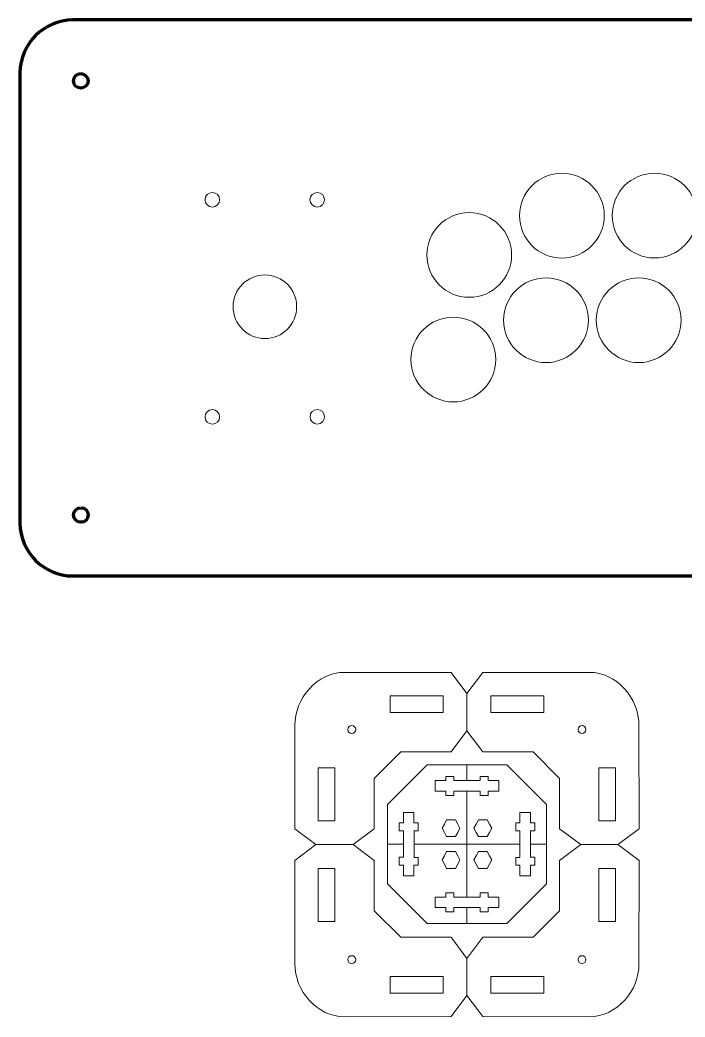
# Model space of a CAD drawing. Header units: millimetres. Extents: x 198 to 2216, y -963 to 151.
# Drawn here: x 199.2 to 450.3, y -962.6 to -586 of the extents above; entities that cross this region are included whole.
import ezdxf

# ---------------------------------------------------------------- set-up
doc = ezdxf.new("R2010")
doc.units = ezdxf.units.MM
doc.header["$MEASUREMENT"] = 0
doc.layers.add('Layer 1', color=7, linetype='Continuous')

msp = doc.modelspace()

# ---------------------------------------------------------------- linework, layer by layer
at = {"layer": 'Layer 1', "color": 250, "lineweight": 18}
for points in [[(338.9339, -847.6399), (358.9339, -847.6399), (358.9339, -841.3399), (338.9339, -841.3399), (338.9339, -847.6399)], [(376.9305, -847.6399), (396.9305, -847.6399), (396.9305, -841.3399), (376.9305, -841.3399), (376.9305, -847.6399)], [(338.9339, -953.6185), (358.9339, -953.6185), (358.9339, -947.3185), (338.9339, -947.3185), (338.9339, -953.6185)], [(376.9305, -953.6185), (396.9305, -953.6185), (396.9305, -947.3185), (376.9305, -947.3185), (376.9305, -953.6185)]]:
    msp.add_lwpolyline(points, close=True, dxfattribs=at)
at = {"layer": 'Layer 1', "color": 250, "lineweight": 70}
for centre in [(222.1415, -609.0682), (222.1809, -773.0027)]:
    msp.add_ellipse(centre, major_axis=(0, 2.75), ratio=1, dxfattribs=at)
at = {"layer": 'Layer 1', "color": 250, "lineweight": 18}
for centre, major_axis, ratio in [((438.7995, -659.9417), (0, 16), 1), ((403.7995, -659.9542), (0, 16), 1), ((271.8275, -653.9673), (0, 2.75), 1), ((311.4025, -653.9673), (0, 2.75), 1), ((368.7995, -674.8042), (0, 16), 1), ((291.6495, -694.3543), (0, 12.0001), 0.99999167), ((397.7995, -699.4417), (0, 16), 1), ((432.7996, -699.4417), (0, 16), 1), ((362.7995, -714.2917), (0, 16), 1), ((271.8275, -735.9674), (0, 2.75), 1), ((311.44, -735.9298), (0, 2.75), 1)]:
    msp.add_ellipse(centre, major_axis=major_axis, ratio=ratio, dxfattribs=at)
at = {"layer": 'Layer 1', "color": 250, "lineweight": 70}
msp.add_open_spline([(219.1739, -586.0437), (219.1739, -586.0437), (539.1739, -586.0437), (539.1739, -586.0437), (550.1739, -586.0437), (559.1739, -595.0437), (559.1739, -606.0436), (559.1739, -606.0436), (559.1739, -776.0438), (559.1739, -776.0438), (559.1739, -787.0437), (550.1739, -796.0437), (539.1739, -796.0437), (539.1739, -796.0437), (219.1739, -796.0437), (219.1739, -796.0437), (208.174, -796.0437), (199.1739, -787.0437), (199.1739, -776.0438), (199.1739, -776.0438), (199.1739, -606.0436), (199.1739, -606.0436), (199.1739, -595.0437), (208.174, -586.0437), (219.1739, -586.0437)], degree=3, knots=[0, 0, 0, 0, 0.125, 0.125, 0.125, 0.25, 0.25, 0.25, 0.375, 0.375, 0.375, 0.5, 0.5, 0.5, 0.625, 0.625, 0.625, 0.75, 0.75, 0.75, 0.875, 0.875, 0.875, 1, 1, 1, 1], dxfattribs=at)
at = {"layer": 'Layer 1', "color": 250, "lineweight": 18}
for points, knots in [([(303.0141, -852.4529), (302.8007, -842.3389), (311.4808, -832.3366), (321.6936, -832.4511), (321.6936, -832.4511), (361.9322, -832.4871), (361.9322, -832.4871), (361.9322, -832.4871), (367.9322, -840.4871), (367.9322, -840.4871), (367.9322, -840.4871), (367.9322, -854.4856), (367.9322, -854.4856), (367.9322, -854.4856), (361.9358, -862.4895), (361.9358, -862.4895), (361.9358, -862.4895), (342.9324, -862.4895), (342.9324, -862.4895), (342.9324, -862.4895), (332.9392, -872.4794), (332.9392, -872.4794), (332.9392, -872.4794), (332.9392, -891.4828), (332.9392, -891.4828), (332.9392, -891.4828), (324.9353, -897.4792), (324.9353, -897.4792), (324.9353, -897.4792), (310.9368, -897.4792), (310.9368, -897.4792), (310.9368, -897.4792), (302.9368, -891.4792), (302.9368, -891.4792), (302.9368, -891.4792), (303.0141, -852.4529), (303.0141, -852.4529)], [0, 0, 0, 0, 0.08333333, 0.08333333, 0.08333333, 0.16666667, 0.16666667, 0.16666667, 0.25, 0.25, 0.25, 0.33333333, 0.33333333, 0.33333333, 0.41666667, 0.41666667, 0.41666667, 0.5, 0.5, 0.5, 0.58333333, 0.58333333, 0.58333333, 0.66666667, 0.66666667, 0.66666667, 0.75, 0.75, 0.75, 0.83333333, 0.83333333, 0.83333333, 0.91666667, 0.91666667, 0.91666667, 1, 1, 1, 1]), ([(303.0141, -852.4529), (302.8007, -842.3389), (311.4808, -832.3366), (321.6936, -832.4511), (321.6936, -832.4511), (361.9322, -832.4871), (361.9322, -832.4871), (361.9322, -832.4871), (367.9322, -840.4871), (367.9322, -840.4871), (367.9322, -840.4871), (367.9322, -854.4856), (367.9322, -854.4856), (367.9322, -854.4856), (361.9358, -862.4895), (361.9358, -862.4895), (361.9358, -862.4895), (342.9324, -862.4895), (342.9324, -862.4895), (342.9324, -862.4895), (332.9392, -872.4794), (332.9392, -872.4794), (332.9392, -872.4794), (332.9392, -891.4828), (332.9392, -891.4828), (332.9392, -891.4828), (324.9353, -897.4792), (324.9353, -897.4792), (324.9353, -897.4792), (310.9368, -897.4792), (310.9368, -897.4792), (310.9368, -897.4792), (302.9368, -891.4792), (302.9368, -891.4792), (302.9368, -891.4792), (303.0141, -852.4529), (303.0141, -852.4529)], [0, 0, 0, 0, 0.08333333, 0.08333333, 0.08333333, 0.16666667, 0.16666667, 0.16666667, 0.25, 0.25, 0.25, 0.33333333, 0.33333333, 0.33333333, 0.41666667, 0.41666667, 0.41666667, 0.5, 0.5, 0.5, 0.58333333, 0.58333333, 0.58333333, 0.66666667, 0.66666667, 0.66666667, 0.75, 0.75, 0.75, 0.83333333, 0.83333333, 0.83333333, 0.91666667, 0.91666667, 0.91666667, 1, 1, 1, 1]), ([(432.8503, -852.4529), (433.0637, -842.3389), (424.3836, -832.3366), (414.1708, -832.4511), (414.1708, -832.4511), (373.9322, -832.4871), (373.9322, -832.4871), (373.9322, -832.4871), (367.9322, -840.4871), (367.9322, -840.4871), (367.9322, -840.4871), (367.9322, -854.4856), (367.9322, -854.4856), (367.9322, -854.4856), (373.9286, -862.4895), (373.9286, -862.4895), (373.9286, -862.4895), (392.932, -862.4895), (392.932, -862.4895), (392.932, -862.4895), (402.9252, -872.4794), (402.9252, -872.4794), (402.9252, -872.4794), (402.9252, -891.4828), (402.9252, -891.4828), (402.9252, -891.4828), (410.9291, -897.4792), (410.9291, -897.4792), (410.9291, -897.4792), (424.9276, -897.4792), (424.9276, -897.4792), (424.9276, -897.4792), (432.9276, -891.4792), (432.9276, -891.4792), (432.9276, -891.4792), (432.8503, -852.4529), (432.8503, -852.4529)], [0, 0, 0, 0, 0.08333333, 0.08333333, 0.08333333, 0.16666667, 0.16666667, 0.16666667, 0.25, 0.25, 0.25, 0.33333333, 0.33333333, 0.33333333, 0.41666667, 0.41666667, 0.41666667, 0.5, 0.5, 0.5, 0.58333333, 0.58333333, 0.58333333, 0.66666667, 0.66666667, 0.66666667, 0.75, 0.75, 0.75, 0.83333333, 0.83333333, 0.83333333, 0.91666667, 0.91666667, 0.91666667, 1, 1, 1, 1]), ([(432.8503, -852.4529), (433.0637, -842.3389), (424.3836, -832.3366), (414.1708, -832.4511), (414.1708, -832.4511), (373.9322, -832.4871), (373.9322, -832.4871), (373.9322, -832.4871), (367.9322, -840.4871), (367.9322, -840.4871), (367.9322, -840.4871), (367.9322, -854.4856), (367.9322, -854.4856), (367.9322, -854.4856), (373.9286, -862.4895), (373.9286, -862.4895), (373.9286, -862.4895), (392.932, -862.4895), (392.932, -862.4895), (392.932, -862.4895), (402.9252, -872.4794), (402.9252, -872.4794), (402.9252, -872.4794), (402.9252, -891.4828), (402.9252, -891.4828), (402.9252, -891.4828), (410.9291, -897.4792), (410.9291, -897.4792), (410.9291, -897.4792), (424.9276, -897.4792), (424.9276, -897.4792), (424.9276, -897.4792), (432.9276, -891.4792), (432.9276, -891.4792), (432.9276, -891.4792), (432.8503, -852.4529), (432.8503, -852.4529)], [0, 0, 0, 0, 0.08333333, 0.08333333, 0.08333333, 0.16666667, 0.16666667, 0.16666667, 0.25, 0.25, 0.25, 0.33333333, 0.33333333, 0.33333333, 0.41666667, 0.41666667, 0.41666667, 0.5, 0.5, 0.5, 0.58333333, 0.58333333, 0.58333333, 0.66666667, 0.66666667, 0.66666667, 0.75, 0.75, 0.75, 0.83333333, 0.83333333, 0.83333333, 0.91666667, 0.91666667, 0.91666667, 1, 1, 1, 1]), ([(322.9743, -854.0234), (322.9743, -854.8508), (323.6451, -855.5216), (324.4725, -855.5216), (325.2999, -855.5216), (325.9707, -854.8508), (325.9707, -854.0234), (325.9707, -853.196), (325.2999, -852.5252), (324.4725, -852.5252), (323.6451, -852.5252), (322.9743, -853.196), (322.9743, -854.0234)], [0, 0, 0, 0, 0.25, 0.25, 0.25, 0.5, 0.5, 0.5, 0.75, 0.75, 0.75, 1, 1, 1, 1]), ([(322.9743, -854.0234), (322.9743, -854.8508), (323.6451, -855.5216), (324.4725, -855.5216), (325.2999, -855.5216), (325.9707, -854.8508), (325.9707, -854.0234), (325.9707, -853.196), (325.2999, -852.5252), (324.4725, -852.5252), (323.6451, -852.5252), (322.9743, -853.196), (322.9743, -854.0234)], [0, 0, 0, 0, 0.25, 0.25, 0.25, 0.5, 0.5, 0.5, 0.75, 0.75, 0.75, 1, 1, 1, 1]), ([(412.8901, -854.0234), (412.8901, -854.8508), (412.2193, -855.5216), (411.3919, -855.5216), (410.5645, -855.5216), (409.8937, -854.8508), (409.8937, -854.0234), (409.8937, -853.196), (410.5645, -852.5252), (411.3919, -852.5252), (412.2193, -852.5252), (412.8901, -853.196), (412.8901, -854.0234)], [0, 0, 0, 0, 0.25, 0.25, 0.25, 0.5, 0.5, 0.5, 0.75, 0.75, 0.75, 1, 1, 1, 1]), ([(412.8901, -854.0234), (412.8901, -854.8508), (412.2193, -855.5216), (411.3919, -855.5216), (410.5645, -855.5216), (409.8937, -854.8508), (409.8937, -854.0234), (409.8937, -853.196), (410.5645, -852.5252), (411.3919, -852.5252), (412.2193, -852.5252), (412.8901, -853.196), (412.8901, -854.0234)], [0, 0, 0, 0, 0.25, 0.25, 0.25, 0.5, 0.5, 0.5, 0.75, 0.75, 0.75, 1, 1, 1, 1]), ([(318.0839, -888.4799), (318.0839, -888.4799), (318.0839, -868.4799), (318.0839, -868.4799), (318.0839, -868.4799), (311.7839, -868.4799), (311.7839, -868.4799), (311.7839, -868.4799), (311.7839, -888.4799), (311.7839, -888.4799), (311.7839, -888.4799), (318.0839, -888.4799), (318.0839, -888.4799)], [0, 0, 0, 0, 0.25, 0.25, 0.25, 0.5, 0.5, 0.5, 0.75, 0.75, 0.75, 1, 1, 1, 1]), ([(352.9543, -867.3153), (352.9543, -867.3153), (337.9641, -882.3143), (337.9641, -882.3143), (337.9641, -882.3143), (337.9673, -897.3143), (337.9673, -897.3143), (337.9673, -897.3143), (343.9687, -897.3143), (343.9687, -897.3143), (343.9687, -897.3143), (343.9687, -892.315), (343.9687, -892.315), (343.9687, -892.315), (342.3747, -892.315), (342.3747, -892.315), (342.3747, -892.315), (342.3681, -889.3053), (342.3681, -889.3053), (342.3681, -889.3053), (343.9656, -889.3053), (343.9656, -889.3053), (343.9656, -889.3053), (343.9656, -885.3065), (343.9656, -885.3065), (343.9656, -885.3065), (347.9544, -885.3065), (347.9544, -885.3065), (347.9544, -885.3065), (347.9544, -889.3084), (347.9544, -889.3084), (347.9544, -889.3084), (349.5552, -889.3084), (349.5552, -889.3084), (349.5552, -889.3084), (349.5584, -892.3014), (349.5584, -892.3014), (349.5584, -892.3014), (347.9613, -892.3014), (347.9613, -892.3014), (347.9613, -892.3014), (347.9613, -897.3055), (347.9613, -897.3055), (347.9613, -897.3055), (367.9575, -897.3055), (367.9575, -897.3055), (367.9575, -897.3055), (367.9575, -877.3096), (367.9575, -877.3096), (367.9575, -877.3096), (362.9576, -877.3096), (362.9576, -877.3096), (362.9576, -877.3096), (362.9576, -878.9072), (362.9576, -878.9072), (362.9576, -878.9072), (359.9644, -878.9072), (359.9644, -878.9072), (359.9644, -878.9072), (359.9644, -877.3098), (359.9644, -877.3098), (359.9644, -877.3098), (355.9658, -877.3098), (355.9658, -877.3098), (355.9658, -877.3098), (355.9658, -873.3079), (355.9658, -873.3079), (355.9658, -873.3079), (359.9545, -873.3079), (359.9545, -873.3079), (359.9545, -873.3079), (359.9545, -871.714), (359.9545, -871.714), (359.9545, -871.714), (362.9544, -871.714), (362.9544, -871.714), (362.9544, -871.714), (362.9544, -873.3147), (362.9544, -873.3147), (362.9544, -873.3147), (367.9519, -873.3147), (367.9519, -873.3147), (367.9519, -873.3147), (367.9519, -867.3202), (367.9519, -867.3202), (367.9519, -867.3202), (352.9543, -867.3153), (352.9543, -867.3153)], [0, 0, 0, 0, 0.03448276, 0.03448276, 0.03448276, 0.06896552, 0.06896552, 0.06896552, 0.10344828, 0.10344828, 0.10344828, 0.13793103, 0.13793103, 0.13793103, 0.17241379, 0.17241379, 0.17241379, 0.20689655, 0.20689655, 0.20689655, 0.24137931, 0.24137931, 0.24137931, 0.27586207, 0.27586207, 0.27586207, 0.31034483, 0.31034483, 0.31034483, 0.34482759, 0.34482759, 0.34482759, 0.37931034, 0.37931034, 0.37931034, 0.4137931, 0.4137931, 0.4137931, 0.44827586, 0.44827586, 0.44827586, 0.48275862, 0.48275862, 0.48275862, 0.51724138, 0.51724138, 0.51724138, 0.55172414, 0.55172414, 0.55172414, 0.5862069, 0.5862069, 0.5862069, 0.62068966, 0.62068966, 0.62068966, 0.65517241, 0.65517241, 0.65517241, 0.68965517, 0.68965517, 0.68965517, 0.72413793, 0.72413793, 0.72413793, 0.75862069, 0.75862069, 0.75862069, 0.79310345, 0.79310345, 0.79310345, 0.82758621, 0.82758621, 0.82758621, 0.86206897, 0.86206897, 0.86206897, 0.89655172, 0.89655172, 0.89655172, 0.93103448, 0.93103448, 0.93103448, 0.96551724, 0.96551724, 0.96551724, 1, 1, 1, 1]), ([(382.9607, -867.3153), (382.9607, -867.3153), (397.9509, -882.3143), (397.9509, -882.3143), (397.9509, -882.3143), (397.9477, -897.3143), (397.9477, -897.3143), (397.9477, -897.3143), (391.9463, -897.3143), (391.9463, -897.3143), (391.9463, -897.3143), (391.9463, -892.315), (391.9463, -892.315), (391.9463, -892.315), (393.5403, -892.315), (393.5403, -892.315), (393.5403, -892.315), (393.5469, -889.3053), (393.5469, -889.3053), (393.5469, -889.3053), (391.9494, -889.3053), (391.9494, -889.3053), (391.9494, -889.3053), (391.9494, -885.3065), (391.9494, -885.3065), (391.9494, -885.3065), (387.9606, -885.3065), (387.9606, -885.3065), (387.9606, -885.3065), (387.9606, -889.3084), (387.9606, -889.3084), (387.9606, -889.3084), (386.3598, -889.3084), (386.3598, -889.3084), (386.3598, -889.3084), (386.3566, -892.3014), (386.3566, -892.3014), (386.3566, -892.3014), (387.9537, -892.3014), (387.9537, -892.3014), (387.9537, -892.3014), (387.9537, -897.3055), (387.9537, -897.3055), (387.9537, -897.3055), (367.9575, -897.3055), (367.9575, -897.3055), (367.9575, -897.3055), (367.9575, -877.3096), (367.9575, -877.3096), (367.9575, -877.3096), (372.9574, -877.3096), (372.9574, -877.3096), (372.9574, -877.3096), (372.9574, -878.9072), (372.9574, -878.9072), (372.9574, -878.9072), (375.9506, -878.9072), (375.9506, -878.9072), (375.9506, -878.9072), (375.9506, -877.3098), (375.9506, -877.3098), (375.9506, -877.3098), (379.9492, -877.3098), (379.9492, -877.3098), (379.9492, -877.3098), (379.9492, -873.3079), (379.9492, -873.3079), (379.9492, -873.3079), (375.9605, -873.3079), (375.9605, -873.3079), (375.9605, -873.3079), (375.9605, -871.714), (375.9605, -871.714), (375.9605, -871.714), (372.9606, -871.714), (372.9606, -871.714), (372.9606, -871.714), (372.9606, -873.3147), (372.9606, -873.3147), (372.9606, -873.3147), (367.9631, -873.3147), (367.9631, -873.3147), (367.9631, -873.3147), (367.9631, -867.3202), (367.9631, -867.3202), (367.9631, -867.3202), (382.9607, -867.3153), (382.9607, -867.3153)], [0, 0, 0, 0, 0.03448276, 0.03448276, 0.03448276, 0.06896552, 0.06896552, 0.06896552, 0.10344828, 0.10344828, 0.10344828, 0.13793103, 0.13793103, 0.13793103, 0.17241379, 0.17241379, 0.17241379, 0.20689655, 0.20689655, 0.20689655, 0.24137931, 0.24137931, 0.24137931, 0.27586207, 0.27586207, 0.27586207, 0.31034483, 0.31034483, 0.31034483, 0.34482759, 0.34482759, 0.34482759, 0.37931034, 0.37931034, 0.37931034, 0.4137931, 0.4137931, 0.4137931, 0.44827586, 0.44827586, 0.44827586, 0.48275862, 0.48275862, 0.48275862, 0.51724138, 0.51724138, 0.51724138, 0.55172414, 0.55172414, 0.55172414, 0.5862069, 0.5862069, 0.5862069, 0.62068966, 0.62068966, 0.62068966, 0.65517241, 0.65517241, 0.65517241, 0.68965517, 0.68965517, 0.68965517, 0.72413793, 0.72413793, 0.72413793, 0.75862069, 0.75862069, 0.75862069, 0.79310345, 0.79310345, 0.79310345, 0.82758621, 0.82758621, 0.82758621, 0.86206897, 0.86206897, 0.86206897, 0.89655172, 0.89655172, 0.89655172, 0.93103448, 0.93103448, 0.93103448, 0.96551724, 0.96551724, 0.96551724, 1, 1, 1, 1]), ([(417.7805, -888.4799), (417.7805, -888.4799), (417.7805, -868.4799), (417.7805, -868.4799), (417.7805, -868.4799), (424.0805, -868.4799), (424.0805, -868.4799), (424.0805, -868.4799), (424.0805, -888.4799), (424.0805, -888.4799), (424.0805, -888.4799), (417.7805, -888.4799), (417.7805, -888.4799)], [0, 0, 0, 0, 0.25, 0.25, 0.25, 0.5, 0.5, 0.5, 0.75, 0.75, 0.75, 1, 1, 1, 1]), ([(360.2855, -894.4855), (360.2855, -894.4855), (359.448, -892.901), (359.448, -892.901), (359.448, -892.901), (358.6105, -891.3165), (358.6105, -891.3165), (358.6105, -891.3165), (359.448, -889.732), (359.448, -889.732), (359.448, -889.732), (360.2855, -888.1475), (360.2855, -888.1475), (360.2855, -888.1475), (361.9605, -888.1475), (361.9605, -888.1475), (361.9605, -888.1475), (363.6355, -888.1475), (363.6355, -888.1475), (363.6355, -888.1475), (364.473, -889.732), (364.473, -889.732), (364.473, -889.732), (365.3105, -891.3165), (365.3105, -891.3165), (365.3105, -891.3165), (364.473, -892.901), (364.473, -892.901), (364.473, -892.901), (363.6355, -894.4855), (363.6355, -894.4855), (363.6355, -894.4855), (361.9605, -894.4855), (361.9605, -894.4855), (361.9605, -894.4855), (360.2855, -894.4855), (360.2855, -894.4855)], [0, 0, 0, 0, 0.08333333, 0.08333333, 0.08333333, 0.16666667, 0.16666667, 0.16666667, 0.25, 0.25, 0.25, 0.33333333, 0.33333333, 0.33333333, 0.41666667, 0.41666667, 0.41666667, 0.5, 0.5, 0.5, 0.58333333, 0.58333333, 0.58333333, 0.66666667, 0.66666667, 0.66666667, 0.75, 0.75, 0.75, 0.83333333, 0.83333333, 0.83333333, 0.91666667, 0.91666667, 0.91666667, 1, 1, 1, 1]), ([(375.6295, -894.4855), (375.6295, -894.4855), (376.467, -892.901), (376.467, -892.901), (376.467, -892.901), (377.3045, -891.3165), (377.3045, -891.3165), (377.3045, -891.3165), (376.467, -889.732), (376.467, -889.732), (376.467, -889.732), (375.6295, -888.1475), (375.6295, -888.1475), (375.6295, -888.1475), (373.9545, -888.1475), (373.9545, -888.1475), (373.9545, -888.1475), (372.2795, -888.1475), (372.2795, -888.1475), (372.2795, -888.1475), (371.442, -889.732), (371.442, -889.732), (371.442, -889.732), (370.6045, -891.3165), (370.6045, -891.3165), (370.6045, -891.3165), (371.442, -892.901), (371.442, -892.901), (371.442, -892.901), (372.2795, -894.4855), (372.2795, -894.4855), (372.2795, -894.4855), (373.9545, -894.4855), (373.9545, -894.4855), (373.9545, -894.4855), (375.6295, -894.4855), (375.6295, -894.4855)], [0, 0, 0, 0, 0.08333333, 0.08333333, 0.08333333, 0.16666667, 0.16666667, 0.16666667, 0.25, 0.25, 0.25, 0.33333333, 0.33333333, 0.33333333, 0.41666667, 0.41666667, 0.41666667, 0.5, 0.5, 0.5, 0.58333333, 0.58333333, 0.58333333, 0.66666667, 0.66666667, 0.66666667, 0.75, 0.75, 0.75, 0.83333333, 0.83333333, 0.83333333, 0.91666667, 0.91666667, 0.91666667, 1, 1, 1, 1]), ([(303.0141, -942.5055), (302.8007, -952.6195), (311.4808, -962.6218), (321.6936, -962.5073), (321.6936, -962.5073), (361.9322, -962.4713), (361.9322, -962.4713), (361.9322, -962.4713), (367.9322, -954.4713), (367.9322, -954.4713), (367.9322, -954.4713), (367.9322, -940.4728), (367.9322, -940.4728), (367.9322, -940.4728), (361.9358, -932.4689), (361.9358, -932.4689), (361.9358, -932.4689), (342.9324, -932.4689), (342.9324, -932.4689), (342.9324, -932.4689), (332.9392, -922.479), (332.9392, -922.479), (332.9392, -922.479), (332.9392, -903.4756), (332.9392, -903.4756), (332.9392, -903.4756), (324.9353, -897.4792), (324.9353, -897.4792), (324.9353, -897.4792), (310.9368, -897.4792), (310.9368, -897.4792), (310.9368, -897.4792), (302.9368, -903.4792), (302.9368, -903.4792), (302.9368, -903.4792), (303.0141, -942.5055), (303.0141, -942.5055)], [0, 0, 0, 0, 0.08333333, 0.08333333, 0.08333333, 0.16666667, 0.16666667, 0.16666667, 0.25, 0.25, 0.25, 0.33333333, 0.33333333, 0.33333333, 0.41666667, 0.41666667, 0.41666667, 0.5, 0.5, 0.5, 0.58333333, 0.58333333, 0.58333333, 0.66666667, 0.66666667, 0.66666667, 0.75, 0.75, 0.75, 0.83333333, 0.83333333, 0.83333333, 0.91666667, 0.91666667, 0.91666667, 1, 1, 1, 1]), ([(303.0141, -942.5055), (302.8007, -952.6195), (311.4808, -962.6218), (321.6936, -962.5073), (321.6936, -962.5073), (361.9322, -962.4713), (361.9322, -962.4713), (361.9322, -962.4713), (367.9322, -954.4713), (367.9322, -954.4713), (367.9322, -954.4713), (367.9322, -940.4728), (367.9322, -940.4728), (367.9322, -940.4728), (361.9358, -932.4689), (361.9358, -932.4689), (361.9358, -932.4689), (342.9324, -932.4689), (342.9324, -932.4689), (342.9324, -932.4689), (332.9392, -922.479), (332.9392, -922.479), (332.9392, -922.479), (332.9392, -903.4756), (332.9392, -903.4756), (332.9392, -903.4756), (324.9353, -897.4792), (324.9353, -897.4792), (324.9353, -897.4792), (310.9368, -897.4792), (310.9368, -897.4792), (310.9368, -897.4792), (302.9368, -903.4792), (302.9368, -903.4792), (302.9368, -903.4792), (303.0141, -942.5055), (303.0141, -942.5055)], [0, 0, 0, 0, 0.08333333, 0.08333333, 0.08333333, 0.16666667, 0.16666667, 0.16666667, 0.25, 0.25, 0.25, 0.33333333, 0.33333333, 0.33333333, 0.41666667, 0.41666667, 0.41666667, 0.5, 0.5, 0.5, 0.58333333, 0.58333333, 0.58333333, 0.66666667, 0.66666667, 0.66666667, 0.75, 0.75, 0.75, 0.83333333, 0.83333333, 0.83333333, 0.91666667, 0.91666667, 0.91666667, 1, 1, 1, 1]), ([(352.9543, -927.2957), (352.9543, -927.2957), (337.9641, -912.2967), (337.9641, -912.2967), (337.9641, -912.2967), (337.9673, -897.2967), (337.9673, -897.2967), (337.9673, -897.2967), (343.9687, -897.2967), (343.9687, -897.2967), (343.9687, -897.2967), (343.9687, -902.296), (343.9687, -902.296), (343.9687, -902.296), (342.3747, -902.296), (342.3747, -902.296), (342.3747, -902.296), (342.3681, -905.3057), (342.3681, -905.3057), (342.3681, -905.3057), (343.9656, -905.3057), (343.9656, -905.3057), (343.9656, -905.3057), (343.9656, -909.3045), (343.9656, -909.3045), (343.9656, -909.3045), (347.9544, -909.3045), (347.9544, -909.3045), (347.9544, -909.3045), (347.9544, -905.3026), (347.9544, -905.3026), (347.9544, -905.3026), (349.5552, -905.3026), (349.5552, -905.3026), (349.5552, -905.3026), (349.5584, -902.3096), (349.5584, -902.3096), (349.5584, -902.3096), (347.9613, -902.3096), (347.9613, -902.3096), (347.9613, -902.3096), (347.9613, -897.3055), (347.9613, -897.3055), (347.9613, -897.3055), (367.9575, -897.3055), (367.9575, -897.3055), (367.9575, -897.3055), (367.9575, -917.3014), (367.9575, -917.3014), (367.9575, -917.3014), (362.9576, -917.3014), (362.9576, -917.3014), (362.9576, -917.3014), (362.9576, -915.7038), (362.9576, -915.7038), (362.9576, -915.7038), (359.9644, -915.7038), (359.9644, -915.7038), (359.9644, -915.7038), (359.9644, -917.3012), (359.9644, -917.3012), (359.9644, -917.3012), (355.9658, -917.3012), (355.9658, -917.3012), (355.9658, -917.3012), (355.9658, -921.3031), (355.9658, -921.3031), (355.9658, -921.3031), (359.9545, -921.3031), (359.9545, -921.3031), (359.9545, -921.3031), (359.9545, -922.897), (359.9545, -922.897), (359.9545, -922.897), (362.9544, -922.897), (362.9544, -922.897), (362.9544, -922.897), (362.9544, -921.2963), (362.9544, -921.2963), (362.9544, -921.2963), (367.9519, -921.2963), (367.9519, -921.2963), (367.9519, -921.2963), (367.9519, -927.2908), (367.9519, -927.2908), (367.9519, -927.2908), (352.9543, -927.2957), (352.9543, -927.2957)], [0, 0, 0, 0, 0.03448276, 0.03448276, 0.03448276, 0.06896552, 0.06896552, 0.06896552, 0.10344828, 0.10344828, 0.10344828, 0.13793103, 0.13793103, 0.13793103, 0.17241379, 0.17241379, 0.17241379, 0.20689655, 0.20689655, 0.20689655, 0.24137931, 0.24137931, 0.24137931, 0.27586207, 0.27586207, 0.27586207, 0.31034483, 0.31034483, 0.31034483, 0.34482759, 0.34482759, 0.34482759, 0.37931034, 0.37931034, 0.37931034, 0.4137931, 0.4137931, 0.4137931, 0.44827586, 0.44827586, 0.44827586, 0.48275862, 0.48275862, 0.48275862, 0.51724138, 0.51724138, 0.51724138, 0.55172414, 0.55172414, 0.55172414, 0.5862069, 0.5862069, 0.5862069, 0.62068966, 0.62068966, 0.62068966, 0.65517241, 0.65517241, 0.65517241, 0.68965517, 0.68965517, 0.68965517, 0.72413793, 0.72413793, 0.72413793, 0.75862069, 0.75862069, 0.75862069, 0.79310345, 0.79310345, 0.79310345, 0.82758621, 0.82758621, 0.82758621, 0.86206897, 0.86206897, 0.86206897, 0.89655172, 0.89655172, 0.89655172, 0.93103448, 0.93103448, 0.93103448, 0.96551724, 0.96551724, 0.96551724, 1, 1, 1, 1]), ([(432.8503, -942.5055), (433.0637, -952.6195), (424.3836, -962.6218), (414.1708, -962.5073), (414.1708, -962.5073), (373.9322, -962.4713), (373.9322, -962.4713), (373.9322, -962.4713), (367.9322, -954.4713), (367.9322, -954.4713), (367.9322, -954.4713), (367.9322, -940.4728), (367.9322, -940.4728), (367.9322, -940.4728), (373.9286, -932.4689), (373.9286, -932.4689), (373.9286, -932.4689), (392.932, -932.4689), (392.932, -932.4689), (392.932, -932.4689), (402.9252, -922.479), (402.9252, -922.479), (402.9252, -922.479), (402.9252, -903.4756), (402.9252, -903.4756), (402.9252, -903.4756), (410.9291, -897.4792), (410.9291, -897.4792), (410.9291, -897.4792), (424.9276, -897.4792), (424.9276, -897.4792), (424.9276, -897.4792), (432.9276, -903.4792), (432.9276, -903.4792), (432.9276, -903.4792), (432.8503, -942.5055), (432.8503, -942.5055)], [0, 0, 0, 0, 0.08333333, 0.08333333, 0.08333333, 0.16666667, 0.16666667, 0.16666667, 0.25, 0.25, 0.25, 0.33333333, 0.33333333, 0.33333333, 0.41666667, 0.41666667, 0.41666667, 0.5, 0.5, 0.5, 0.58333333, 0.58333333, 0.58333333, 0.66666667, 0.66666667, 0.66666667, 0.75, 0.75, 0.75, 0.83333333, 0.83333333, 0.83333333, 0.91666667, 0.91666667, 0.91666667, 1, 1, 1, 1]), ([(432.8503, -942.5055), (433.0637, -952.6195), (424.3836, -962.6218), (414.1708, -962.5073), (414.1708, -962.5073), (373.9322, -962.4713), (373.9322, -962.4713), (373.9322, -962.4713), (367.9322, -954.4713), (367.9322, -954.4713), (367.9322, -954.4713), (367.9322, -940.4728), (367.9322, -940.4728), (367.9322, -940.4728), (373.9286, -932.4689), (373.9286, -932.4689), (373.9286, -932.4689), (392.932, -932.4689), (392.932, -932.4689), (392.932, -932.4689), (402.9252, -922.479), (402.9252, -922.479), (402.9252, -922.479), (402.9252, -903.4756), (402.9252, -903.4756), (402.9252, -903.4756), (410.9291, -897.4792), (410.9291, -897.4792), (410.9291, -897.4792), (424.9276, -897.4792), (424.9276, -897.4792), (424.9276, -897.4792), (432.9276, -903.4792), (432.9276, -903.4792), (432.9276, -903.4792), (432.8503, -942.5055), (432.8503, -942.5055)], [0, 0, 0, 0, 0.08333333, 0.08333333, 0.08333333, 0.16666667, 0.16666667, 0.16666667, 0.25, 0.25, 0.25, 0.33333333, 0.33333333, 0.33333333, 0.41666667, 0.41666667, 0.41666667, 0.5, 0.5, 0.5, 0.58333333, 0.58333333, 0.58333333, 0.66666667, 0.66666667, 0.66666667, 0.75, 0.75, 0.75, 0.83333333, 0.83333333, 0.83333333, 0.91666667, 0.91666667, 0.91666667, 1, 1, 1, 1]), ([(382.9607, -927.2957), (382.9607, -927.2957), (397.9509, -912.2967), (397.9509, -912.2967), (397.9509, -912.2967), (397.9477, -897.2967), (397.9477, -897.2967), (397.9477, -897.2967), (391.9463, -897.2967), (391.9463, -897.2967), (391.9463, -897.2967), (391.9463, -902.296), (391.9463, -902.296), (391.9463, -902.296), (393.5403, -902.296), (393.5403, -902.296), (393.5403, -902.296), (393.5469, -905.3057), (393.5469, -905.3057), (393.5469, -905.3057), (391.9494, -905.3057), (391.9494, -905.3057), (391.9494, -905.3057), (391.9494, -909.3045), (391.9494, -909.3045), (391.9494, -909.3045), (387.9606, -909.3045), (387.9606, -909.3045), (387.9606, -909.3045), (387.9606, -905.3026), (387.9606, -905.3026), (387.9606, -905.3026), (386.3598, -905.3026), (386.3598, -905.3026), (386.3598, -905.3026), (386.3566, -902.3096), (386.3566, -902.3096), (386.3566, -902.3096), (387.9537, -902.3096), (387.9537, -902.3096), (387.9537, -902.3096), (387.9537, -897.3055), (387.9537, -897.3055), (387.9537, -897.3055), (367.9575, -897.3055), (367.9575, -897.3055), (367.9575, -897.3055), (367.9575, -917.3014), (367.9575, -917.3014), (367.9575, -917.3014), (372.9574, -917.3014), (372.9574, -917.3014), (372.9574, -917.3014), (372.9574, -915.7038), (372.9574, -915.7038), (372.9574, -915.7038), (375.9506, -915.7038), (375.9506, -915.7038), (375.9506, -915.7038), (375.9506, -917.3012), (375.9506, -917.3012), (375.9506, -917.3012), (379.9492, -917.3012), (379.9492, -917.3012), (379.9492, -917.3012), (379.9492, -921.3031), (379.9492, -921.3031), (379.9492, -921.3031), (375.9605, -921.3031), (375.9605, -921.3031), (375.9605, -921.3031), (375.9605, -922.897), (375.9605, -922.897), (375.9605, -922.897), (372.9606, -922.897), (372.9606, -922.897), (372.9606, -922.897), (372.9606, -921.2963), (372.9606, -921.2963), (372.9606, -921.2963), (367.9631, -921.2963), (367.9631, -921.2963), (367.9631, -921.2963), (367.9631, -927.2908), (367.9631, -927.2908), (367.9631, -927.2908), (382.9607, -927.2957), (382.9607, -927.2957)], [0, 0, 0, 0, 0.03448276, 0.03448276, 0.03448276, 0.06896552, 0.06896552, 0.06896552, 0.10344828, 0.10344828, 0.10344828, 0.13793103, 0.13793103, 0.13793103, 0.17241379, 0.17241379, 0.17241379, 0.20689655, 0.20689655, 0.20689655, 0.24137931, 0.24137931, 0.24137931, 0.27586207, 0.27586207, 0.27586207, 0.31034483, 0.31034483, 0.31034483, 0.34482759, 0.34482759, 0.34482759, 0.37931034, 0.37931034, 0.37931034, 0.4137931, 0.4137931, 0.4137931, 0.44827586, 0.44827586, 0.44827586, 0.48275862, 0.48275862, 0.48275862, 0.51724138, 0.51724138, 0.51724138, 0.55172414, 0.55172414, 0.55172414, 0.5862069, 0.5862069, 0.5862069, 0.62068966, 0.62068966, 0.62068966, 0.65517241, 0.65517241, 0.65517241, 0.68965517, 0.68965517, 0.68965517, 0.72413793, 0.72413793, 0.72413793, 0.75862069, 0.75862069, 0.75862069, 0.79310345, 0.79310345, 0.79310345, 0.82758621, 0.82758621, 0.82758621, 0.86206897, 0.86206897, 0.86206897, 0.89655172, 0.89655172, 0.89655172, 0.93103448, 0.93103448, 0.93103448, 0.96551724, 0.96551724, 0.96551724, 1, 1, 1, 1]), ([(360.2855, -900.1255), (360.2855, -900.1255), (359.448, -901.71), (359.448, -901.71), (359.448, -901.71), (358.6105, -903.2945), (358.6105, -903.2945), (358.6105, -903.2945), (359.448, -904.879), (359.448, -904.879), (359.448, -904.879), (360.2855, -906.4635), (360.2855, -906.4635), (360.2855, -906.4635), (361.9605, -906.4635), (361.9605, -906.4635), (361.9605, -906.4635), (363.6355, -906.4635), (363.6355, -906.4635), (363.6355, -906.4635), (364.473, -904.879), (364.473, -904.879), (364.473, -904.879), (365.3105, -903.2945), (365.3105, -903.2945), (365.3105, -903.2945), (364.473, -901.71), (364.473, -901.71), (364.473, -901.71), (363.6355, -900.1255), (363.6355, -900.1255), (363.6355, -900.1255), (361.9605, -900.1255), (361.9605, -900.1255), (361.9605, -900.1255), (360.2855, -900.1255), (360.2855, -900.1255)], [0, 0, 0, 0, 0.08333333, 0.08333333, 0.08333333, 0.16666667, 0.16666667, 0.16666667, 0.25, 0.25, 0.25, 0.33333333, 0.33333333, 0.33333333, 0.41666667, 0.41666667, 0.41666667, 0.5, 0.5, 0.5, 0.58333333, 0.58333333, 0.58333333, 0.66666667, 0.66666667, 0.66666667, 0.75, 0.75, 0.75, 0.83333333, 0.83333333, 0.83333333, 0.91666667, 0.91666667, 0.91666667, 1, 1, 1, 1]), ([(375.6295, -900.1255), (375.6295, -900.1255), (376.467, -901.71), (376.467, -901.71), (376.467, -901.71), (377.3045, -903.2945), (377.3045, -903.2945), (377.3045, -903.2945), (376.467, -904.879), (376.467, -904.879), (376.467, -904.879), (375.6295, -906.4635), (375.6295, -906.4635), (375.6295, -906.4635), (373.9545, -906.4635), (373.9545, -906.4635), (373.9545, -906.4635), (372.2795, -906.4635), (372.2795, -906.4635), (372.2795, -906.4635), (371.442, -904.879), (371.442, -904.879), (371.442, -904.879), (370.6045, -903.2945), (370.6045, -903.2945), (370.6045, -903.2945), (371.442, -901.71), (371.442, -901.71), (371.442, -901.71), (372.2795, -900.1255), (372.2795, -900.1255), (372.2795, -900.1255), (373.9545, -900.1255), (373.9545, -900.1255), (373.9545, -900.1255), (375.6295, -900.1255), (375.6295, -900.1255)], [0, 0, 0, 0, 0.08333333, 0.08333333, 0.08333333, 0.16666667, 0.16666667, 0.16666667, 0.25, 0.25, 0.25, 0.33333333, 0.33333333, 0.33333333, 0.41666667, 0.41666667, 0.41666667, 0.5, 0.5, 0.5, 0.58333333, 0.58333333, 0.58333333, 0.66666667, 0.66666667, 0.66666667, 0.75, 0.75, 0.75, 0.83333333, 0.83333333, 0.83333333, 0.91666667, 0.91666667, 0.91666667, 1, 1, 1, 1]), ([(318.0839, -906.4785), (318.0839, -906.4785), (318.0839, -926.4785), (318.0839, -926.4785), (318.0839, -926.4785), (311.7839, -926.4785), (311.7839, -926.4785), (311.7839, -926.4785), (311.7839, -906.4785), (311.7839, -906.4785), (311.7839, -906.4785), (318.0839, -906.4785), (318.0839, -906.4785)], [0, 0, 0, 0, 0.25, 0.25, 0.25, 0.5, 0.5, 0.5, 0.75, 0.75, 0.75, 1, 1, 1, 1]), ([(417.7805, -906.4785), (417.7805, -906.4785), (417.7805, -926.4785), (417.7805, -926.4785), (417.7805, -926.4785), (424.0805, -926.4785), (424.0805, -926.4785), (424.0805, -926.4785), (424.0805, -906.4785), (424.0805, -906.4785), (424.0805, -906.4785), (417.7805, -906.4785), (417.7805, -906.4785)], [0, 0, 0, 0, 0.25, 0.25, 0.25, 0.5, 0.5, 0.5, 0.75, 0.75, 0.75, 1, 1, 1, 1]), ([(322.9743, -940.935), (322.9743, -940.1076), (323.6451, -939.4368), (324.4725, -939.4368), (325.2999, -939.4368), (325.9707, -940.1076), (325.9707, -940.935), (325.9707, -941.7624), (325.2999, -942.4332), (324.4725, -942.4332), (323.6451, -942.4332), (322.9743, -941.7624), (322.9743, -940.935)], [0, 0, 0, 0, 0.25, 0.25, 0.25, 0.5, 0.5, 0.5, 0.75, 0.75, 0.75, 1, 1, 1, 1]), ([(322.9743, -940.935), (322.9743, -940.1076), (323.6451, -939.4368), (324.4725, -939.4368), (325.2999, -939.4368), (325.9707, -940.1076), (325.9707, -940.935), (325.9707, -941.7624), (325.2999, -942.4332), (324.4725, -942.4332), (323.6451, -942.4332), (322.9743, -941.7624), (322.9743, -940.935)], [0, 0, 0, 0, 0.25, 0.25, 0.25, 0.5, 0.5, 0.5, 0.75, 0.75, 0.75, 1, 1, 1, 1]), ([(412.8901, -940.935), (412.8901, -940.1076), (412.2193, -939.4368), (411.3919, -939.4368), (410.5645, -939.4368), (409.8937, -940.1076), (409.8937, -940.935), (409.8937, -941.7624), (410.5645, -942.4332), (411.3919, -942.4332), (412.2193, -942.4332), (412.8901, -941.7624), (412.8901, -940.935)], [0, 0, 0, 0, 0.25, 0.25, 0.25, 0.5, 0.5, 0.5, 0.75, 0.75, 0.75, 1, 1, 1, 1]), ([(412.8901, -940.935), (412.8901, -940.1076), (412.2193, -939.4368), (411.3919, -939.4368), (410.5645, -939.4368), (409.8937, -940.1076), (409.8937, -940.935), (409.8937, -941.7624), (410.5645, -942.4332), (411.3919, -942.4332), (412.2193, -942.4332), (412.8901, -941.7624), (412.8901, -940.935)], [0, 0, 0, 0, 0.25, 0.25, 0.25, 0.5, 0.5, 0.5, 0.75, 0.75, 0.75, 1, 1, 1, 1])]:
    msp.add_open_spline(points, degree=3, knots=knots, dxfattribs=at)

doc.saveas('drawing.dxf')
